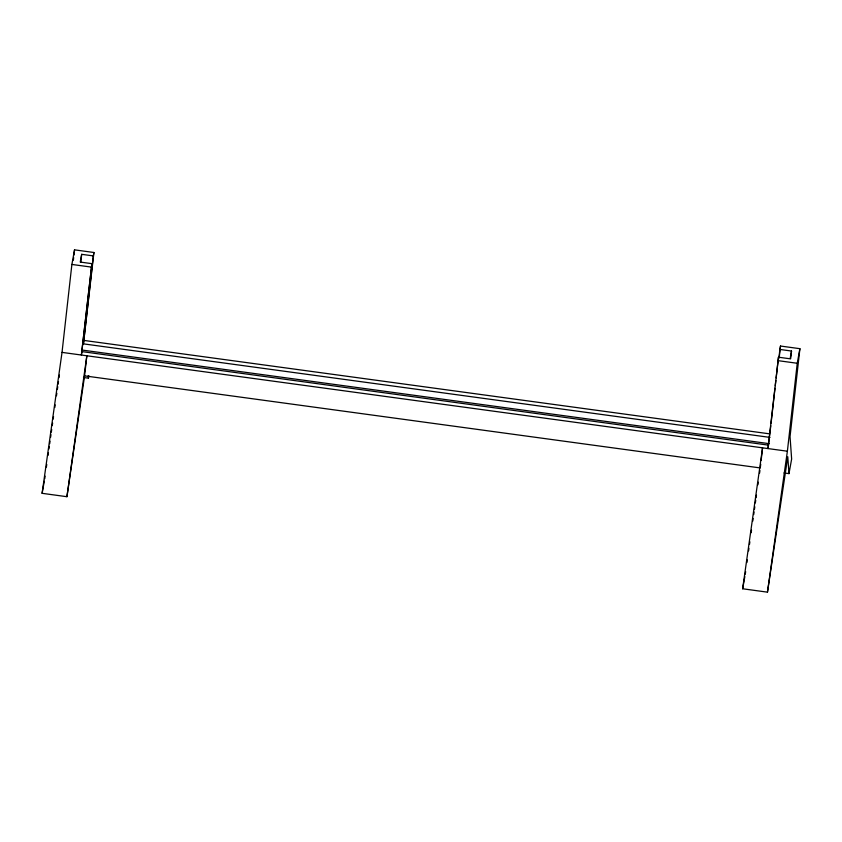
<?xml version="1.0" encoding="UTF-8"?>
<svg xmlns="http://www.w3.org/2000/svg" width="842" height="842" viewBox="0 0 842 842"><rect width="100%" height="100%" fill="white"/><g stroke="black" fill="none" stroke-linecap="round" stroke-linejoin="round"><path stroke-width="1.26" d="M66.928 496.706L86.842 355.766L84.589 375.869L66.928 496.706L42.1 493.317L62.024 352.388L71.886 264.441L74.538 249.842L93.925 252.495L83.442 343.862L770.02 437.408M73.37 260.199L73.664 257.61M73.959 255.021L74.538 249.842M80.8 262.072L81.674 254.326L93.304 255.905L93.925 252.495M91.904 263.662L81.411 355.029L91.904 263.662L80.264 262.072L81.674 254.326M83.442 343.862L93.304 255.905M760.442 466.678L760.726 464.174M761.147 460.395L762.557 447.839L742.644 588.769L767.462 592.158L787.775 456.732L788.986 473.614L784.018 472.941M778.871 358.513L779.881 349.451L791.522 351.04L790.112 358.797L778.482 357.208L767.988 448.575L770.788 425.757M771.083 423.168L774.998 388.246M775.282 385.657L775.861 380.489M776.156 377.9L778.482 357.208M779.345 356.387L780.502 346.041L799.9 348.683L790.038 436.63L791.638 459.027L788.986 473.614M790.649 358.787L791.522 351.04M767.462 592.158L787.386 451.217L797.248 363.27L799.9 348.683M44.752 478.73L45.11 476.14M46.394 467.068L46.763 464.479M48.047 455.406L48.415 452.817M48.962 448.933L49.331 446.344M49.689 443.745L50.057 441.155M50.604 437.272L50.973 434.683M51.341 432.093L51.709 429.494M52.257 425.61L52.625 423.021M53.172 419.127L53.541 416.537M54.825 407.475L55.183 404.876M56.467 395.814L56.835 393.214M57.382 389.33L57.751 386.741M58.119 384.152L58.487 381.563M59.035 377.669L59.403 375.079M745.286 574.181L745.654 571.592M746.938 562.519L747.307 559.93M748.58 550.857L748.948 548.268M749.496 544.385L749.864 541.785M751.148 532.723L751.517 530.134M752.801 521.061L753.158 518.472M753.716 514.578L754.074 511.989M754.443 509.399L754.811 506.81M755.358 502.916L755.727 500.327M756.095 497.738L756.463 495.149M757.926 484.781L758.295 482.192M759.568 473.12L759.937 470.531M42.1 493.317L44.31 481.161M83.484 377.49L88.442 378.163L88.884 375.732M779.881 349.451L780.502 346.041M742.644 588.769L744.844 576.612M71.886 264.441L91.283 267.082M777.861 360.629L797.248 363.27M84.063 340.442L769.556 433.84M81.527 349.977L769.23 443.671M82.032 351.609L768.609 445.155M62.024 352.388L787.386 451.217M84.589 375.869L760.305 467.942M88.263 375.574L88.442 378.163"/></g></svg>
